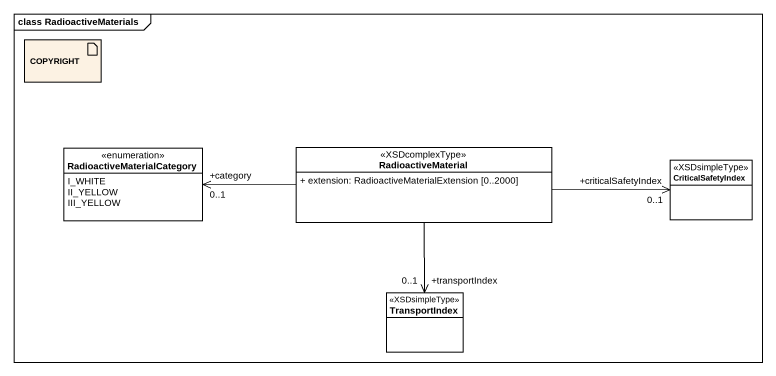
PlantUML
@startuml
mainframe class RadioactiveMaterials
allowmixing
hide circle
hide empty members
skinparam classAttributeIconSize 0
artifact COPYRIGHT #FCF2E3
enum RadioactiveMaterialCategory {
  I_WHITE
  II_YELLOW
  III_YELLOW
}
class RadioactiveMaterial <<XSDcomplexType>> {
  + extension: RadioactiveMaterialExtension [0..2000]
}
class CriticalSafetyIndex <<XSDsimpleType>>
class TransportIndex <<XSDsimpleType>>
RadioactiveMaterial -left-> "+category\n0..1" RadioactiveMaterialCategory
RadioactiveMaterial -right-> "+criticalSafetyIndex\n0..1" CriticalSafetyIndex
RadioactiveMaterial --> "+transportIndex\n0..1" TransportIndex
@enduml
